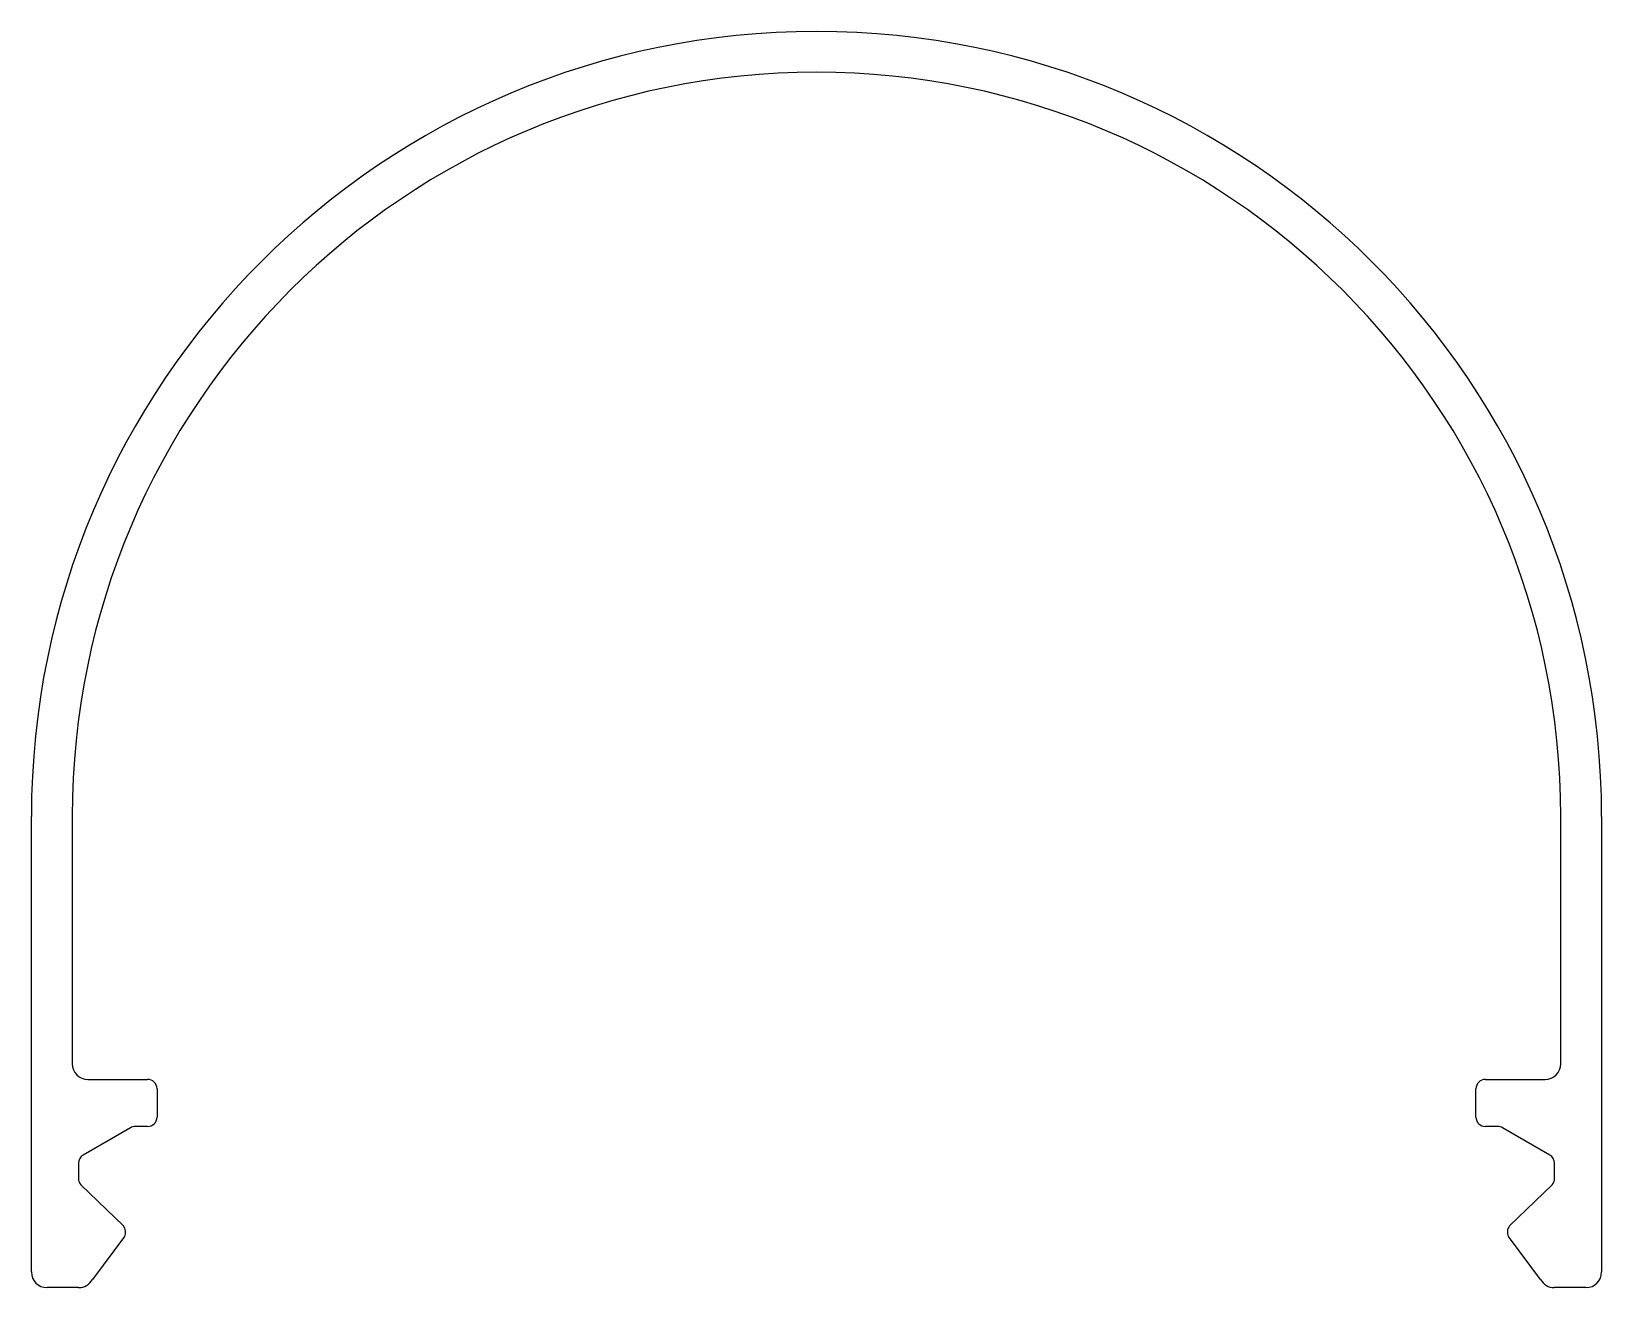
# Model space of a CAD drawing. Extents: x 802.5 to 852.5, y 497.6 to 537.6.
import ezdxf

# ---------------------------------------------------------------- set-up
doc = ezdxf.new("R2010")
doc.units = 0
doc.layers.get('0').update_dxf_attribs({"linetype": 'CONTINUOUS'})

msp = doc.modelspace()

# ---------------------------------------------------------------- linework, layer by layer
at = {"color": 0}
for p, q in [((802.513, 498.132), (802.513, 512.632)), ((803.813, 512.632), (803.813, 504.762)), ((851.213, 504.762), (851.213, 512.632)), ((852.513, 512.632), (852.513, 498.132)), ((804.313, 504.262), (806.213, 504.262)), ((848.813, 504.262), (850.713, 504.262)), ((806.513, 503.962), (806.513, 503.062)), ((848.513, 503.062), (848.513, 503.962)), ((805.669, 502.722), (804.163, 501.853)), ((806.213, 502.762), (805.819, 502.762)), ((849.207, 502.762), (848.813, 502.762)), ((850.863, 501.853), (849.357, 502.722)), ((804.013, 501.593), (804.013, 501.099)), ((851.013, 501.099), (851.013, 501.593)), ((804.083, 500.906), (805.443, 499.598)), ((849.583, 499.598), (850.943, 500.906)), ((805.476, 499.26), (804.456, 497.89)), ((850.57, 497.89), (849.551, 499.26)), ((804.018, 497.632), (803.013, 497.632)), ((852.013, 497.632), (851.008, 497.632))]:
    msp.add_line(p, q, dxfattribs=at)
for centre, radius, start, end in [((827.513, 512.632), 25, 0, 180), ((827.513, 512.632), 23.7, 0, 180), ((804.313, 504.762), 0.5, 180, 270), ((850.713, 504.762), 0.5, 270, 0), ((806.213, 503.962), 0.3, 360, 90), ((848.813, 503.962), 0.3, 90, 180), ((806.213, 503.062), 0.3, 270, 0), ((848.813, 503.062), 0.3, 180, 270), ((805.819, 502.462), 0.3, 90, 120), ((849.207, 502.462), 0.3, 60, 90), ((804.313, 501.593), 0.3, 120, 180), ((850.713, 501.593), 0.3, 0, 60), ((804.313, 501.099), 0.3, 180, 220), ((850.713, 501.099), 0.3, 320, 0), ((805.213, 499.405), 0.3, 331.0564, 40), ((849.813, 499.405), 0.3, 140, 208.9436), ((803.013, 498.132), 0.5, 180, 270), ((852.013, 498.132), 0.5, 270, 0), ((804.018, 498.132), 0.5, 270, 331.0564), ((851.008, 498.132), 0.5, 208.9436, 270)]:
    msp.add_arc(centre, radius, start, end, dxfattribs=at)

doc.saveas('drawing.dxf')
